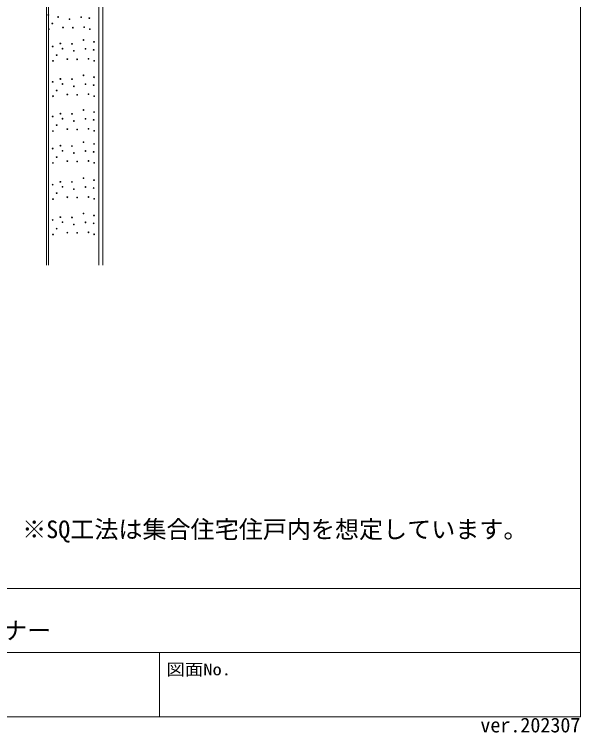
# Model space of a CAD drawing. Units: millimetres, scale not verified. Extents: x -275 to 275, y -194 to 190.
# Drawn here: x 133.7 to 274.9, y -193.9 to -14.7 of the extents above; entities that cross this region are included whole.
import ezdxf
from ezdxf.enums import TextEntityAlignment as Align

# ---------------------------------------------------------------- set-up
doc = ezdxf.new("R2010")
doc.units = ezdxf.units.MM
doc.header["$LTSCALE"] = 2
doc.layers.add('0-0_中心線', color=7, linetype='Continuous', lineweight=18)
doc.layers.add('F-3_太線２', color=3, linetype='Continuous', lineweight=18)
doc.layers.add('0-6_文字、引き出し線、□枠等', color=7, linetype='Continuous')
doc.layers.add('F-6_文字', color=7, linetype='Continuous')
doc.styles.add('ＭＳ ゴシック', font='')
doc.styles.get('ＭＳ ゴシック').set_extended_font_data('MS Gothic')

msp = doc.modelspace()

# ---------------------------------------------------------------- linework, layer by layer
at = {"layer": '0-0_中心線'}
for p, q in [((141.792, -77.306), (141.792, 27.194)), ((142.292, -77.306), (142.292, 27.194)), ((154.792, 14.694), (154.792, -77.306)), ((155.792, 13.694), (155.792, -77.306))]:
    msp.add_line(p, q, dxfattribs=at)
for centre in [(142.208, -14.829), (144.654, -15.368), (147.499, -15.936), (150.404, -15.417), (152.444, -15.659), (143.211, -16.973), (145.874, -17.976), (151.164, -17.907), (142.312, -18.425), (148.329, -18.045), (152.547, -18.391), (150.992, -21.101), (153.585, -21.586), (143.28, -22.727), (145.217, -22.001), (145.726, -23.265), (148.122, -22.07), (151.476, -23.315), (144.283, -24.871), (148.571, -23.833), (153.516, -23.557), (143.384, -26.323), (146.946, -25.873), (149.401, -25.943), (152.237, -25.804), (153.62, -26.288), (150.992, -29.925), (153.585, -30.409), (143.28, -31.55), (145.217, -30.824), (145.726, -32.089), (148.122, -30.893), (151.476, -32.138), (144.283, -33.694), (148.571, -32.657), (153.516, -32.38), (143.384, -35.146), (146.946, -34.697), (149.401, -34.766), (152.237, -34.628), (153.62, -35.112), (145.217, -39.481), (150.992, -38.582), (153.585, -39.066), (143.28, -40.207), (145.726, -40.746), (148.122, -39.55), (151.476, -40.795), (153.516, -41.037), (144.283, -42.351), (148.571, -41.314), (143.384, -43.803), (146.946, -43.354), (149.401, -43.423), (152.237, -43.285), (153.62, -43.769), (150.992, -46.573), (143.28, -48.198), (145.217, -47.472), (148.122, -47.541), (153.585, -47.057), (145.726, -48.737), (148.571, -49.305), (151.476, -48.786), (153.516, -49.028), (143.384, -51.794), (144.283, -50.342), (146.946, -51.345), (149.401, -51.414), (152.237, -51.276), (153.62, -51.76), (150.992, -55.563), (143.28, -57.188), (145.217, -56.462), (148.122, -56.531), (153.585, -56.047), (145.726, -57.727), (148.571, -58.295), (151.476, -57.776), (153.516, -58.018), (143.384, -60.784), (144.283, -59.332), (146.946, -60.335), (149.401, -60.404), (152.237, -60.266), (153.62, -60.75), (150.992, -64.386), (143.28, -66.011), (145.217, -65.285), (148.122, -65.354), (153.585, -64.87), (144.283, -68.155), (145.726, -66.55), (148.571, -67.118), (151.476, -66.599), (153.516, -66.841), (143.384, -69.608), (146.946, -69.158), (149.401, -69.227), (152.237, -69.089), (153.62, -69.573)]:
    msp.add_circle(centre, 0.1, dxfattribs=at)
at = {"layer": 'F-3_太線２'}
for p, q in [((274.933, 190.1), (274.933, -189.9)), ((-275.067, -157.9), (274.933, -157.9)), ((274.933, -189.9), (274.933, -157.9)), ((-275.067, -189.9), (274.933, -189.9))]:
    msp.add_line(p, q, dxfattribs=at)
at = {"layer": 'F-3_太線２', "color": 7}
for p, q in [((64.933, -173.9), (274.933, -173.9)), ((169.933, -189.9), (169.933, -173.9))]:
    msp.add_line(p, q, dxfattribs=at)

# ---------------------------------------------------------------- texts
at = {"layer": '0-6_文字、引き出し線、□枠等', "style": 'ＭＳ ゴシック'}
msp.add_text('※SQ工法は集合住宅住戸内を想定しています。', height=4.399, dxfattribs=at).set_placement((135.689, -146.678), align=Align.BOTTOM_LEFT)
at = {"layer": 'F-6_文字', "style": 'ＭＳ ゴシック'}
for s, height, p in [('納まり図－T字コーナー', 4.399, (79.933, -171.9)), ('ver.202307', 3.666, (249.933, -194.9))]:
    msp.add_text(s, height=height, dxfattribs=at).set_placement(p, align=Align.BOTTOM_LEFT)
at = {"layer": 'F-6_文字', "style": 'ＭＳ ゴシック', "width": 1.15}
msp.add_text('図面No.', height=2.933, dxfattribs=at).set_placement((171.659, -180.435), align=Align.BOTTOM_LEFT)

doc.saveas('drawing.dxf')
